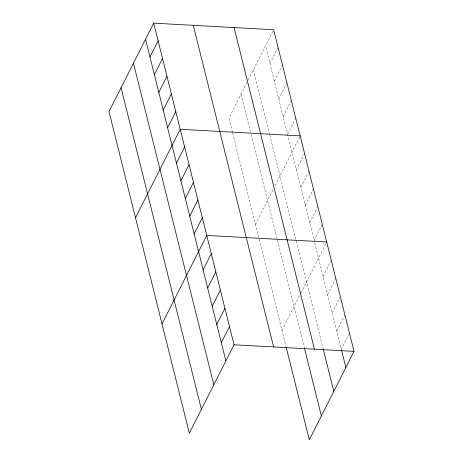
<?xml version="1.0" encoding="UTF-8"?>
<svg xmlns="http://www.w3.org/2000/svg" width="463" height="463" viewBox="0 0 463 463"><rect width="100%" height="100%" fill="white"/><g stroke="black" fill="none" stroke-linecap="round" stroke-linejoin="round"><path stroke-width="0.35" stroke-dasharray="2.31 1.74" d="M247.23 82.055L228.959 118.227L232.524 132.511M248.162 80.209L273.656 29.742M269.917 63.576L277.759 48.054M274.339 81.262L282.494 65.121M278.755 98.955L286.915 82.808M283.177 116.641L291.019 101.119M287.598 134.334L295.753 118.187M255.472 224.364L273.743 188.192M274.987 185.732L300.169 135.879M296.436 169.713L304.59 153.566M300.857 187.399L309.012 171.258M305.273 205.092L313.428 188.945M309.695 222.778L317.85 206.637M322.271 224.323L314.117 240.471L265.502 45.883M281.99 330.495L300.261 294.329M300.886 293.096L326.374 242.635M323.087 276.382L331.242 260.241M327.642 294.607L335.797 278.466M332.191 312.832L340.351 296.69M336.746 331.057L344.9 314.915M349.455 333.14L341.3 349.287L314.284 241.148M253.44 69.757L269.588 134.392M269.761 135.074L323.29 349.322M241.015 94.354L250.367 131.776M251.044 134.496L304.382 347.985M232.698 133.194L259.043 238.648M259.216 239.33L286.192 347.319"/><path stroke-width="0.69" d="M153.687 23.15L108.99 111.635L189.344 433.258L234.041 344.773L153.687 23.15L273.656 29.742L354.01 351.365L309.313 439.85L286.192 347.319M149.954 56.984L158.109 40.837M154.37 74.67L162.525 58.529M158.792 92.363L166.946 76.216M163.213 110.049L171.368 93.908M167.629 127.742L175.784 111.595M135.509 217.772L180.205 129.287L300.169 135.879M176.467 163.121L184.627 146.974M180.888 180.807L189.043 164.666M185.31 198.5L193.465 182.353M189.726 216.186L197.88 200.045M194.147 233.879L202.302 217.732M162.027 323.909L206.724 235.424L326.687 242.016M203.118 269.79L211.273 253.649M207.673 288.015L215.827 271.874M212.228 306.246L220.382 290.098M216.782 324.47L224.937 308.323M221.331 342.695L229.492 326.548M234.041 344.773L354.01 351.365M341.474 349.987L345.855 367.512M323.29 349.322L333.794 391.38M234.064 27.566L314.418 349.189M304.556 348.685L321.368 415.977M193.279 25.326L273.633 346.949M145.532 39.291L225.886 360.92M133.471 63.165L213.831 384.794M121.051 87.762L201.405 409.385"/></g></svg>
